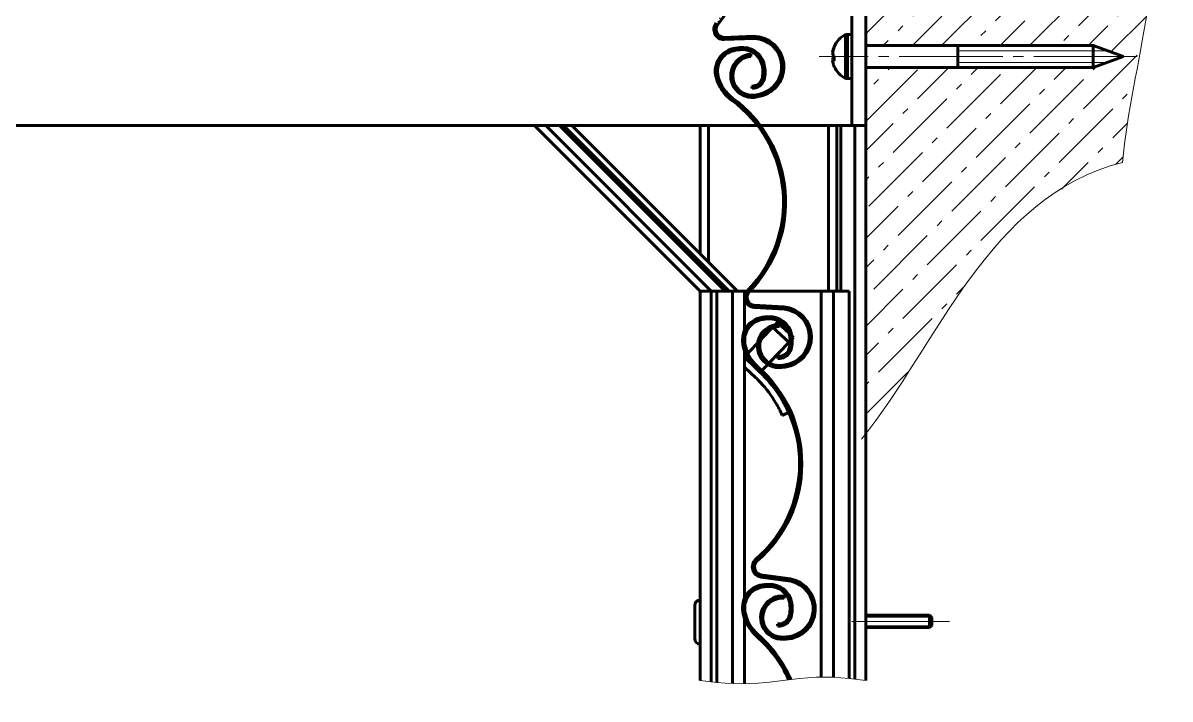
# Model space of a CAD drawing. Header units: millimetres. Extents: x 0 to 841, y 0 to 594.
# Drawn here: x 456.5 to 622.8, y 333.7 to 431.8 of the extents above; entities that cross this region are included whole.
import ezdxf

# ---------------------------------------------------------------- set-up
doc = ezdxf.new("R2010")
doc.units = ezdxf.units.MM
for name, pattern in [('K5LT_AXLED', [19.5, 15, -1.5, 1.5, -1.5]), ('K5LT_BASIC', [0]), ('K5LT_THIN', [0]), ('K5LT_THIN_INCLUDED_TO_HATCHING', [0])]:
    doc.linetypes.add(name, pattern=pattern)
doc.layers.add('Системный слой', color=7, linetype='Continuous')
doc.layers.add('Системный слой (1)', color=7, linetype='Continuous', true_color=0x909090)
pattern_1 = [(-45, (0, 0), (0.3535534, 0.3535534), [])]

# ---------------------------------------------------------------- blocks, each defined once
blk = doc.blocks.new('U454')
at = {"layer": 'Системный слой (1)', "color": 5, "linetype": 'K5LT_BASIC', "lineweight": 60, "true_color": 0x0000ff}
for p, q in [((576.29, 392.88), (576.29, 336.71)), ((576.29, 331.71), (576.29, 192.92))]:
    blk.add_line(p, q, dxfattribs=at)
blk = doc.blocks.new('U455')
at = {"layer": 'Системный слой (1)', "color": 5, "linetype": 'K5LT_BASIC', "lineweight": 60, "true_color": 0x0000ff}
for p, q in [((572.24, 392.88), (572.24, 336.9)), ((572.24, 331.9), (572.24, 192.92))]:
    blk.add_line(p, q, dxfattribs=at)
blk = doc.blocks.new('U456')
at = {"layer": 'Системный слой (1)', "color": 5, "linetype": 'K5LT_BASIC', "lineweight": 60, "true_color": 0x0000ff}
for p, q in [((574, 392.88), (574, 336.88)), ((574, 331.87), (574, 192.92))]:
    blk.add_line(p, q, dxfattribs=at)
blk = doc.blocks.new('U457')
at = {"layer": 'Системный слой (1)', "color": 5, "linetype": 'K5LT_BASIC', "lineweight": 60, "true_color": 0x0000ff}
for p, q in [((577.08, 336.62), (577.08, 416.88)), ((577.08, 192.92), (577.08, 331.62))]:
    blk.add_line(p, q, dxfattribs=at)
blk = doc.blocks.new('U458')
at = {"layer": 'Системный слой (1)', "color": 5, "linetype": 'K5LT_BASIC', "lineweight": 60, "true_color": 0x0000ff}
for p, q in [((554.68, 336.43), (554.68, 392.88)), ((554.68, 192.92), (554.68, 331.43))]:
    blk.add_line(p, q, dxfattribs=at)
blk = doc.blocks.new('U459')
at = {"layer": 'Системный слой (1)', "color": 5, "linetype": 'K5LT_BASIC', "lineweight": 60, "true_color": 0x0000ff}
for p, q in [((556.28, 336.23), (556.28, 392.88)), ((556.28, 192.92), (556.28, 331.23))]:
    blk.add_line(p, q, dxfattribs=at)
blk = doc.blocks.new('U460')
at = {"layer": 'Системный слой (1)', "color": 5, "linetype": 'K5LT_BASIC', "lineweight": 60, "true_color": 0x0000ff}
for p, q in [((578.68, 336.43), (578.68, 416.88)), ((578.68, 192.92), (578.68, 331.43))]:
    blk.add_line(p, q, dxfattribs=at)
blk = doc.blocks.new('U461')
at = {"layer": 'Системный слой (1)', "color": 5, "linetype": 'K5LT_BASIC', "lineweight": 60, "true_color": 0x0000ff}
for p, q in [((561.47, 392.88), (561.12, 392.88)), ((572.24, 392.88), (561.9, 392.88))]:
    blk.add_line(p, q, dxfattribs=at)
blk = doc.blocks.new('U462')
at = {"layer": 'Системный слой (1)', "color": 5, "linetype": 'K5LT_BASIC', "lineweight": 60, "true_color": 0x0000ff}
for p, q in [((557.08, 416.88), (563, 416.88)), ((563.4, 416.88), (573.28, 416.88))]:
    blk.add_line(p, q, dxfattribs=at)
blk = doc.blocks.new('U478')
at = {"layer": 'Системный слой (1)', "color": 5, "linetype": 'K5LT_BASIC', "lineweight": 60, "true_color": 0x0000ff}
for p, q in [((561.59, 383.84), (561.9, 384.17)), ((561.12, 383.35), (561.35, 383.6))]:
    blk.add_line(p, q, dxfattribs=at)
blk = doc.blocks.new('U479')
at = {"layer": 'Системный слой (1)', "color": 5, "linetype": 'K5LT_BASIC', "lineweight": 60, "true_color": 0x0000ff}
for p, q in [((568.22, 386.16), (568.02, 385.95)), ((567.71, 385.62), (567.53, 385.43))]:
    blk.add_line(p, q, dxfattribs=at)
blk = doc.blocks.new('U480')
at = {"layer": 'Системный слой (1)', "color": 5, "linetype": 'K5LT_BASIC', "lineweight": 60, "true_color": 0x0000ff}
for p, q in [((563.41, 381.12), (563.39, 381.09)), ((564.21, 381.96), (563.63, 381.35))]:
    blk.add_line(p, q, dxfattribs=at)
blk = doc.blocks.new('U481')
at = {"layer": 'Системный слой (1)', "color": 5, "linetype": 'K5LT_BASIC', "lineweight": 60, "true_color": 0x0000ff}
for p, q in [((563.45, 385.79), (563.83, 386.19)), ((561.9, 384.17), (563.01, 385.34))]:
    blk.add_line(p, q, dxfattribs=at)
blk = doc.blocks.new('U482')
at = {"layer": 'Системный слой (1)', "color": 5, "linetype": 'K5LT_BASIC', "lineweight": 60, "true_color": 0x0000ff}
for p, q in [((566.15, 383.99), (564.7, 382.47)), ((564.48, 382.23), (564.21, 381.96))]:
    blk.add_line(p, q, dxfattribs=at)
blk = doc.blocks.new('U494')
at = {"layer": 'Системный слой (1)', "color": 5, "linetype": 'K5LT_BASIC', "lineweight": 60, "true_color": 0x0000ff}
for p, q in [((530.68, 416.88), (450.68, 416.88)), ((554.68, 416.88), (536.08, 416.88))]:
    blk.add_line(p, q, dxfattribs=at)
blk = doc.blocks.new('U500')
at = {"layer": 'Системный слой (1)', "color": 5, "linetype": 'K5LT_BASIC', "lineweight": 60, "true_color": 0x0000ff}
for p, q in [((557.07, 336.15), (557.07, 392.88)), ((557.07, 192.92), (557.07, 331.15))]:
    blk.add_line(p, q, dxfattribs=at)
blk = doc.blocks.new('U501')
at = {"layer": 'Системный слой (1)', "color": 5, "linetype": 'K5LT_BASIC', "lineweight": 60, "true_color": 0x0000ff}
for p, q in [((561.12, 387.16), (561.12, 392.88)), ((561.12, 348.36), (561.12, 384.15)), ((561.12, 335.96), (561.12, 345.35)), ((561.12, 319.59), (561.12, 330.95)), ((561.12, 192.92), (561.12, 316.58))]:
    blk.add_line(p, q, dxfattribs=at)
blk = doc.blocks.new('U502')
at = {"layer": 'Системный слой (1)', "color": 5, "linetype": 'K5LT_BASIC', "lineweight": 60, "true_color": 0x0000ff}
for p, q in [((561.12, 387.16), (561.12, 392.88)), ((561.12, 348.36), (561.12, 384.15)), ((561.12, 335.96), (561.12, 345.35)), ((561.12, 319.59), (561.12, 330.95)), ((561.12, 192.92), (561.12, 316.58))]:
    blk.add_line(p, q, dxfattribs=at)
blk = doc.blocks.new('U503')
at = {"layer": 'Системный слой (1)', "color": 5, "linetype": 'K5LT_BASIC', "lineweight": 60, "true_color": 0x0000ff}
for p, q in [((559.36, 335.98), (559.36, 392.88)), ((559.36, 192.92), (559.36, 330.98))]:
    blk.add_line(p, q, dxfattribs=at)
blk = doc.blocks.new('U504')
at = {"layer": 'Системный слой (1)', "color": 5, "linetype": 'K5LT_BASIC', "lineweight": 60, "true_color": 0x0000ff}
for p, q in [((611.65, 428.48), (611.65, 426.59)), ((611.65, 426.59), (611.65, 425.28))]:
    blk.add_line(p, q, dxfattribs=at)
blk = doc.blocks.new('U505')
at = {"layer": 'Системный слой (1)', "color": 5, "linetype": 'K5LT_BASIC', "lineweight": 60, "true_color": 0x0000ff}
for p, q in [((576.04, 430.08), (576.04, 430.03)), ((576.04, 430.03), (576.04, 423.68))]:
    blk.add_line(p, q, dxfattribs=at)
blk = doc.blocks.new('U506')
at = {"layer": 'Системный слой (1)', "color": 5, "linetype": 'K5LT_BASIC', "lineweight": 60, "true_color": 0x0000ff}
for p, q in [((575.76, 430.08), (575.76, 430.03)), ((575.76, 430.03), (575.76, 423.68))]:
    blk.add_line(p, q, dxfattribs=at)
blk = doc.blocks.new('U507')
at = {"layer": 'Системный слой (1)', "color": 5, "linetype": 'K5LT_BASIC', "lineweight": 60, "true_color": 0x0000ff}
for p, q in [((574.1, 425.46), (574.09, 425.48)), ((574.1, 425.45), (574.1, 425.46))]:
    blk.add_line(p, q, dxfattribs=at)
blk = doc.blocks.new('U508')
at = {"layer": 'Системный слой (1)', "color": 5, "linetype": 'K5LT_BASIC', "lineweight": 60, "true_color": 0x0000ff}
for p, q in [((576.04, 426.88), (576.04, 430.08)), ((576.04, 423.68), (576.04, 426.88))]:
    blk.add_line(p, q, dxfattribs=at)
blk = doc.blocks.new('U555')
at = {"layer": 'Системный слой', "color": 7, "linetype": 'K5LT_THIN_INCLUDED_TO_HATCHING', "lineweight": 18}
for p, q in [((554.68, 336.43), (555.88, 336.28)), ((555.88, 336.28), (557.08, 336.15)), ((557.08, 336.15), (558.28, 336.04)), ((558.28, 336.04), (559.48, 335.97)), ((559.48, 335.97), (560.68, 335.95)), ((560.68, 335.95), (561.88, 335.97)), ((561.88, 335.97), (563.08, 336.04)), ((563.08, 336.04), (564.28, 336.15)), ((564.28, 336.15), (565.48, 336.28)), ((565.48, 336.28), (566.68, 336.43)), ((566.68, 336.43), (567.88, 336.58)), ((567.88, 336.58), (569.08, 336.71)), ((569.08, 336.71), (570.28, 336.82)), ((570.28, 336.82), (571.48, 336.88)), ((571.48, 336.88), (572.68, 336.91)), ((572.68, 336.91), (573.88, 336.88)), ((573.88, 336.88), (575.08, 336.82)), ((575.08, 336.82), (576.28, 336.71)), ((576.28, 336.71), (577.48, 336.58)), ((577.48, 336.58), (578.68, 336.43))]:
    blk.add_line(p, q, dxfattribs=at)

msp = doc.modelspace()

# ---------------------------------------------------------------- hatches: boundary and pattern name
at = {"layer": 'Системный слой (1)'}
h = msp.add_hatch(dxfattribs=at)
h.set_pattern_fill('Бетон', angle=45, style=0, pattern_type=0)
h.set_pattern_definition([(45, (0, 0), (-4.24264, 4.24264), [11, -5]), (45, (9.1924, 9.1924), (-4.24264, 4.24264), [1, -15]), (45, (3.5355, 7.778), (-4.24264, 4.24264), [11, -5]), (45, (12.728, 16.9706), (-4.24264, 4.24264), [1, -15])])
h.paths.add_polyline_path([(578.6815, 372.1764), (582.3908, 377.3334), (585.1662, 381.5875), (586.6121, 383.8672), (587.511, 385.2881), (588.3536, 386.6146), (589.4366, 388.3023), (591.0007, 390.6839), (593.3777, 394.1187), (597.1579, 398.9747), (601.4251, 403.4433), (605.5114, 406.7398), (609.6112, 409.1857), (613.8079, 410.922), (615.8815, 411.5303), (616.8423, 418.5512), (617.5463, 422.544), (617.9253, 424.584), (618.1371, 425.7137), (618.3058, 426.6148), (618.5136, 427.7316), (618.8052, 429.3236), (619.2188, 431.6749), (619.7765, 435.1861), (620.4047, 440.4513), (620.659, 447.4758), (620.1741, 453.2745), (619.7987, 455.4199), (619.6642, 456.061), (619.3684, 457.3429), (618.7258, 459.8051), (618.3812, 461.0397), (618.2024, 461.6713), (618.0973, 462.0417), (617.9917, 462.4138), (617.8461, 462.9287), (617.6344, 463.6845), (617.327, 464.8089), (616.8964, 466.4874), (616.3539, 468.9926), (615.8966, 472.7217), (615.9229, 475.2061), (615.9553, 475.5843), (616.0423, 476.3393), (616.2964, 477.8449), (617.0582, 480.8429), (617.774, 483.0792), (618.1568, 484.1994), (618.3527, 484.7655), (618.4592, 485.0726), (618.5589, 485.3605), (618.6991, 485.7665), (618.9052, 486.3678), (619.2072, 487.2672), (619.6386, 488.6172), (620.2105, 490.6501), (620.7802, 493.5189), (620.8291, 493.8947), (620.9086, 494.6482), (620.9992, 496.1617), (620.9431, 499.2119), (620.3909, 504.0231), (619.9863, 506.4416), (619.7692, 507.6526), (619.659, 508.2585), (619.6037, 508.5622), (619.5598, 508.8031), (619.4942, 509.1638), (619.3963, 509.7045), (619.2516, 510.515), (619.042, 511.7299), (618.8664, 512.811), (618.8059, 513.2031), (618.6903, 513.9867), (618.4812, 515.5521), (618.1552, 518.6758), (617.9011, 524.8991), (618.2628, 531.3745), (618.3848, 532.406), (618.4429, 532.8507), (618.5677, 533.7398), (618.8443, 535.5173), (619.0562, 536.7899), (619.165, 537.4314), (619.2248, 537.7831), (619.2908, 538.1716), (619.3865, 538.7388), (619.5268, 539.5841), (619.7275, 540.8489), (619.9944, 542.7427), (620.2744, 545.5772), (620.2769, 549.8141), (619.6235, 553.7767), (618.5215, 556.8841), (578.6815, 556.8841), (578.6815, 548.4841), (611.6456, 548.4841), (616.0415, 546.8841), (611.6456, 545.2841), (578.6815, 545.2841), (578.6815, 508.4841), (611.6456, 508.4841), (616.0415, 506.8841), (611.6456, 505.2841), (578.6815, 505.2841), (578.6815, 468.4841), (611.6456, 468.4841), (616.0415, 466.8841), (611.6456, 465.2841), (578.6815, 465.2841), (578.6815, 428.4841), (611.6456, 428.4841), (616.0415, 426.8841), (611.6456, 425.2841), (578.6815, 425.2841), (578.6815, 416.8841), (578.6815, 392.8841)])
h = msp.add_hatch(dxfattribs=at)
h.set_pattern_fill('Металл', angle=-45, style=0, pattern_type=0)
h.set_pattern_definition(pattern_1)
h.paths.add_polyline_path([(562.5461, 429.4933), (564.1118, 429.1271), (565.4145, 428.1844), (566.2517, 426.8116), (566.4935, 425.2219), (566.1022, 423.6622), (565.1387, 422.3749), (563.7526, 421.5598), (563.3005, 421.4319), (562.8514, 421.3324), (561.5178, 421.3601), (560.3462, 421.9976), (559.5985, 423.1022), (559.4422, 424.4269), (559.9121, 425.6752), (560.9032, 426.5679), (562.0414, 426.8986), (562.0187, 427.2178), (560.672, 426.8053), (559.641, 425.8455), (559.1333, 424.5317), (559.2511, 423.128), (559.9706, 421.9171), (561.147, 421.1426), (562.5437, 420.9603), (562.9206, 421.02), (563.3697, 421.1195), (564.9024, 421.7838), (566.077, 422.9716), (566.7242, 424.5115), (566.7508, 426.1818), (566.1529, 427.7415), (565.0166, 428.966), (563.5059, 429.6788), (562.4225, 429.8153), (558.0604, 429.663), (557.2977, 430.0306), (556.988, 430.8186), (557.2488, 431.5525), (559.1715, 434.4173), (560.5333, 437.5874), (561.2875, 440.9542), (561.4083, 444.4023), (560.8915, 447.8136), (559.7548, 451.0712), (558.0372, 454.0635), (555.7976, 456.688), (553.1126, 458.8548), (552.4357, 459.2838), (550.9965, 460.5241), (550.0469, 462.1697), (550.0331, 462.2074), (549.8663, 463.5923), (550.3275, 464.9087), (551.3221, 465.8866), (552.262, 466.2656), (552.8478, 466.3954), (554.1957, 466.3708), (555.3848, 465.7355), (556.1403, 464.6641), (556.4529, 463.0467), (556.4316, 462.6314), (556.0312, 461.7589), (555.2791, 461.3341), (555.0067, 461.2737), (555.0759, 460.9613), (555.3483, 461.0217), (556.2708, 461.5465), (556.7372, 462.4998), (556.75, 462.5995), (556.6018, 464.3014), (556.437, 464.7841), (555.6238, 465.9508), (554.3855, 466.65), (552.9665, 466.7436), (552.7785, 466.7078), (552.1928, 466.5781), (550.8631, 465.9596), (549.9176, 464.8387), (549.5322, 463.4238), (549.7323, 462.0982), (550.6887, 460.3954), (552.1413, 459.0899), (552.2702, 459.0098), (555.0202, 456.976), (557.3443, 454.4664), (559.1613, 451.5685), (560.4079, 448.3834), (561.0408, 445.022), (561.0377, 441.6016), (560.399, 438.2414), (559.1467, 435.0584), (557.3246, 432.1638), (557.0008, 431.7546), (556.6684, 430.854), (556.9587, 429.9389), (557.7493, 429.3944), (558.1465, 429.3397)])
h = msp.add_hatch(dxfattribs=at)
h.set_pattern_fill('Металл', angle=-45, style=0, pattern_type=0)
h.set_pattern_definition(pattern_1)
h.paths.add_polyline_path([(566.8987, 390.2654), (568.4265, 389.7641), (569.6421, 388.7114), (570.3565, 387.2709), (570.4587, 385.6661), (569.9331, 384.1465), (568.861, 382.948), (567.4092, 382.2568), (566.9476, 382.1689), (566.4916, 382.1089), (565.1655, 382.2527), (564.0538, 382.9899), (563.4053, 384.1555), (563.365, 385.4887), (563.942, 386.6913), (565.0071, 387.4943), (566.1698, 387.7245), (566.175, 388.0444), (564.7974, 387.7509), (563.6867, 386.8846), (563.0664, 385.62), (563.0614, 384.2115), (563.6726, 382.9425), (564.7771, 382.0683), (566.1526, 381.765), (566.5333, 381.7916), (566.9894, 381.8516), (568.5741, 382.3798), (569.8477, 383.4607), (570.6267, 384.9384), (570.7987, 386.5999), (570.339, 388.2059), (569.3139, 389.5247), (567.8709, 390.3664), (566.8037, 390.5969), (562.4448, 390.8253), (561.7171, 391.2581), (561.4773, 392.07), (561.801, 392.7784), (563.9661, 395.4647), (565.599, 398.5041), (566.6438, 401.7923), (567.0646, 405.2168), (566.8471, 408.6601), (565.9987, 412.0044), (564.5484, 415.135), (562.546, 417.9447), (560.0601, 420.3373), (559.4231, 420.8236), (558.0976, 422.1847), (557.295, 423.9067), (557.2845, 423.9456), (557.239, 425.3397), (557.8132, 426.6109), (558.8892, 427.4984), (559.8586, 427.7941), (560.4535, 427.8723), (561.7942, 427.7303), (562.9233, 426.9937), (563.5826, 425.8606), (563.7531, 424.2221), (563.6956, 423.8103), (563.2207, 422.9759), (562.4344, 422.6183), (562.1578, 422.5819), (562.1995, 422.2647), (562.4762, 422.301), (563.4409, 422.7435), (563.9886, 423.6525), (564.01, 423.7507), (564.0107, 425.459), (563.8886, 425.9543), (563.1802, 427.1875), (562.0075, 427.9919), (560.6021, 428.2088), (560.4118, 428.1896), (559.8169, 428.1113), (558.4384, 427.6111), (557.3988, 426.5768), (556.8915, 425.201), (556.9753, 423.863), (557.7797, 422.0833), (559.113, 420.6562), (559.2344, 420.5651), (561.7967, 418.2993), (563.8932, 415.5967), (565.4507, 412.5515), (566.415, 409.2699), (566.7525, 405.8661), (566.4514, 402.459), (565.5222, 399.1672), (563.9972, 396.1056), (561.9298, 393.3807), (561.5715, 393.0014), (561.162, 392.1331), (561.3713, 391.1962), (562.1115, 390.5849), (562.5025, 390.4958)])
h = msp.add_hatch(dxfattribs=at)
h.set_pattern_fill('Металл', angle=-45, style=0, pattern_type=0)
h.set_pattern_definition(pattern_1)
h.paths.add_polyline_path([(567.8158, 350.8073), (569.2941, 350.1748), (570.4133, 349.0202), (570.9994, 347.5228), (570.9614, 345.9153), (570.3053, 344.4473), (569.1329, 343.3468), (567.6263, 342.7848), (567.1589, 342.7374), (566.6993, 342.7174), (565.3908, 342.9762), (564.3476, 343.8074), (563.8031, 345.0251), (563.8792, 346.3568), (564.5588, 347.5046), (565.6899, 348.2116), (566.8682, 348.3396), (566.9013, 348.6579), (565.5033, 348.4855), (564.3213, 347.7194), (563.5932, 346.5136), (563.4655, 345.1109), (563.9638, 343.7934), (564.9879, 342.8264), (566.3317, 342.4043), (566.7132, 342.3977), (567.1728, 342.4177), (568.7975, 342.8058), (570.1605, 343.7715), (571.0653, 345.1757), (571.3815, 346.8159), (571.0635, 348.4558), (570.1572, 349.859), (568.7931, 350.8233), (567.75, 351.1459), (563.4277, 351.7533), (562.7404, 352.2478), (562.5723, 353.0776), (562.9565, 353.7551), (565.3475, 356.2425), (567.2391, 359.1279), (568.5664, 362.3126), (569.2841, 365.6874), (569.3675, 369.1366), (568.8138, 372.5421), (567.642, 375.7872), (565.8921, 378.7607), (563.6241, 381.3608), (563.032, 381.9008), (561.8301, 383.3722), (561.1807, 385.1577), (561.1736, 385.1973), (561.2498, 386.59), (561.9326, 387.8064), (563.0819, 388.5968), (564.0733, 388.8068), (564.6727, 388.8329), (565.9959, 388.5746), (567.0566, 387.7424), (567.6146, 386.5561), (567.6416, 384.909), (567.5485, 384.5037), (567.0027, 383.714), (566.1882, 383.4262), (565.9095, 383.4141), (565.9234, 383.0944), (566.2022, 383.1065), (567.2017, 383.4632), (567.8266, 384.3211), (567.8565, 384.417), (568.0061, 386.1188), (567.9276, 386.6228), (567.3294, 387.913), (566.2313, 388.8166), (564.8501, 389.1552), (564.6588, 389.1526), (564.0594, 389.1265), (562.6426, 388.7483), (561.5168, 387.8086), (560.8915, 386.4822), (560.8584, 385.142), (561.5046, 383.2989), (562.7084, 381.761), (562.8215, 381.6598), (565.1765, 379.1793), (567.0295, 376.3042), (568.3156, 373.1349), (568.9903, 369.7816), (569.0298, 366.3615), (568.4329, 362.9935), (567.2203, 359.7953), (565.4344, 356.8782), (563.1373, 354.3439), (562.7473, 353.9972), (562.2637, 353.168), (562.3906, 352.2164), (563.0747, 351.5429), (563.4564, 351.42)])
h = msp.add_hatch(dxfattribs=at)
h.set_pattern_fill('Металл', angle=-45, style=0, pattern_type=0)
h.set_pattern_definition(pattern_1)
h.paths.add_polyline_path([(566.2022, 344.3065), (567.2017, 344.6632), (567.8266, 345.5211), (567.8565, 345.617), (568.0061, 347.3188), (567.9276, 347.8228), (567.3294, 349.113), (566.2313, 350.0166), (564.8501, 350.3552), (564.6588, 350.3526), (564.0594, 350.3265), (562.6426, 349.9483), (561.5168, 349.0086), (560.8915, 347.6822), (560.8584, 346.342), (561.5046, 344.4989), (562.7084, 342.961), (562.8215, 342.8598), (565.1765, 340.3793), (567.0295, 337.5042), (567.5, 336.5288), (567.8318, 336.5698), (566.1556, 339.5855), (563.9523, 342.2406), (563.032, 343.1008), (561.8301, 344.5722), (561.1807, 346.3577), (561.1736, 346.3973), (561.2498, 347.79), (561.9326, 349.0064), (563.0819, 349.7968), (564.0733, 350.0068), (564.6727, 350.0329), (565.9959, 349.7746), (567.0566, 348.9424), (567.6146, 347.7561), (567.6416, 346.109), (567.5485, 345.7037), (567.0027, 344.914), (566.1882, 344.6262), (565.9095, 344.6141), (565.9234, 344.2944)])

# ---------------------------------------------------------------- linework, layer by layer
at = {"layer": 'Системный слой (1)', "color": 5, "linetype": 'K5LT_BASIC', "lineweight": 60, "true_color": 0x0000ff}
for p, q in [((576.6815, 556.8841), (576.6815, 416.8841)), ((578.6815, 556.8841), (578.6815, 416.8841)), ((562.4225, 429.8153), (558.0604, 429.663)), ((558.1465, 429.3397), (562.5461, 429.4933)), ((575.7615, 430.0841), (576.0415, 430.0841)), ((576.6815, 430.0841), (576.0415, 430.0841)), ((560.4118, 428.1896), (559.8169, 428.1113)), ((559.8586, 427.7941), (560.4535, 427.8723)), ((573.9038, 427.4858), (573.8819, 427.5078)), ((573.8819, 427.5078), (573.9062, 427.5015)), ((573.961, 427.9244), (574.0907, 428.2923)), ((573.961, 427.9244), (573.9989, 427.9075)), ((574.0878, 428.2654), (574.096, 428.3085)), ((578.6815, 428.4841), (611.6456, 428.4841)), ((592.0415, 428.4841), (592.0415, 426.5897)), ((611.6456, 428.4841), (616.0415, 426.8841)), ((562.0414, 426.8986), (562.0187, 427.2178)), ((573.8819, 426.4571), (574.09, 426.4939)), ((573.9038, 426.2824), (573.8819, 426.4571)), ((573.961, 426.6885), (574.0907, 426.7791)), ((573.961, 426.6885), (574.0885, 426.6992)), ((573.961, 426.3254), (574.0967, 426.358)), ((574.096, 426.8841), (574.0907, 426.9892)), ((592.0415, 426.5897), (592.0415, 425.2841)), ((611.6456, 425.2841), (616.0415, 426.8841)), ((578.6815, 425.2841), (611.6456, 425.2841)), ((562.4344, 422.6183), (562.1578, 422.5819)), ((562.1578, 422.5819), (562.1995, 422.2647)), ((575.7615, 423.6841), (576.0415, 423.6841)), ((576.6815, 423.6841), (576.0415, 423.6841)), ((562.1995, 422.2647), (562.4762, 422.301)), ((563.3005, 421.4319), (562.8514, 421.3324)), ((562.9206, 421.02), (563.3697, 421.1195)), ((554.6815, 392.8841), (530.6815, 416.8841)), ((530.6815, 416.8841), (532.2815, 416.8841)), ((556.2815, 392.8841), (532.2815, 416.8841)), ((532.2815, 416.8841), (534.0149, 416.8841)), ((534.0149, 416.8841), (534.2815, 416.8841)), ((558.2815, 392.8841), (534.2815, 416.8841)), ((534.2815, 416.8841), (534.8815, 416.8841)), ((534.8815, 416.8841), (536.0815, 416.8841)), ((558.8815, 392.8841), (534.8815, 416.8841)), ((560.0815, 392.8841), (536.0815, 416.8841)), ((554.6815, 398.2841), (554.6815, 416.8841)), ((554.6815, 416.8841), (555.8815, 416.8841)), ((555.8815, 416.8841), (557.0815, 416.8841)), ((555.8815, 397.0841), (555.8815, 416.8841)), ((573.2815, 392.8841), (573.2815, 416.8841)), ((573.2815, 416.8841), (574.4815, 416.8841)), ((574.4815, 392.8841), (574.4815, 416.8841)), ((574.4815, 416.8841), (575.0815, 416.8841)), ((575.0815, 392.8841), (575.0815, 416.8841)), ((575.0815, 416.8841), (575.3482, 416.8841)), ((575.3482, 416.8841), (577.0815, 416.8841)), ((577.0815, 416.8841), (578.6815, 416.8841)), ((578.6815, 392.8841), (578.6815, 416.8841)), ((554.6815, 392.8841), (556.2815, 392.8841)), ((556.2815, 392.8841), (557.0714, 392.8841)), ((557.0714, 392.8841), (559.3604, 392.8841)), ((559.3604, 392.8841), (561.1217, 392.8841)), ((574.0026, 392.8841), (572.2414, 392.8841)), ((576.2917, 392.8841), (574.0026, 392.8841)), ((566.8037, 390.5969), (562.4448, 390.8253)), ((562.5025, 390.4958), (566.8987, 390.2654)), ((563.8304, 386.1936), (565.111, 387.5366)), ((564.6588, 389.1526), (564.0594, 389.1265)), ((564.0733, 388.8068), (564.6727, 388.8329)), ((565.7896, 387.089), (565.2637, 387.5904)), ((565.9007, 388.3648), (565.5441, 387.9908)), ((565.9007, 388.3648), (566.4797, 387.8127)), ((566.1698, 387.7245), (566.175, 388.0444)), ((566.4797, 387.8127), (567.5553, 386.7871)), ((565.7896, 387.089), (566.9475, 385.9849)), ((567.5265, 385.4328), (566.9475, 385.9849)), ((567.9709, 386.3909), (568.2166, 386.1565)), ((567.5265, 385.4328), (566.1464, 383.9854)), ((561.1217, 383.2495), (561.1295, 383.2421)), ((561.1295, 383.2421), (562.732, 381.714)), ((566.1882, 383.4262), (565.9095, 383.4141)), ((565.9095, 383.4141), (565.9234, 383.0944)), ((565.9234, 383.0944), (566.2022, 383.1065)), ((562.0419, 380.9903), (561.1217, 381.8678)), ((562.6959, 380.3667), (562.0419, 380.9903)), ((562.732, 381.714), (563.386, 381.0904)), ((566.9476, 382.1689), (566.4916, 382.1089)), ((566.5333, 381.7916), (566.9894, 381.8516)), ((566.5741, 374.8514), (567.4886, 375.2559)), ((567.75, 351.1459), (563.4277, 351.7533)), ((563.4564, 351.42), (567.8158, 350.8073)), ((564.6588, 350.3526), (564.0594, 350.3265)), ((564.0733, 350.0068), (564.6727, 350.0329)), ((554.6815, 341.6841), (554.6815, 348.0841)), ((566.8682, 348.3396), (566.9013, 348.6579)), ((553.8815, 342.4841), (553.8815, 347.2841)), ((566.1882, 344.6262), (565.9095, 344.6141)), ((565.9095, 344.6141), (565.9234, 344.2944)), ((565.9234, 344.2944), (566.2022, 344.3065)), ((587.9409, 345.8776), (578.6817, 345.8772)), ((587.9409, 345.8776), (587.9409, 345.0898)), ((588.2784, 345.5398), (587.9409, 345.8773)), ((587.9409, 344.0735), (587.9409, 345.0898)), ((588.2784, 344.4148), (587.9409, 344.0773)), ((588.2784, 345.5398), (588.2784, 345.0898)), ((588.2784, 344.4148), (588.2784, 345.0898)), ((567.1589, 342.7374), (566.6993, 342.7174)), ((587.9409, 344.0735), (578.6817, 344.0781)), ((566.7132, 342.3977), (567.1728, 342.4177))]:
    msp.add_line(p, q, dxfattribs=at)
at = {"layer": 'Системный слой (1)', "color": 7, "linetype": 'K5LT_THIN', "lineweight": 18}
for p, q in [((592.0415, 427.7264), (611.6456, 427.7264)), ((611.6456, 427.7264), (613.7275, 427.7264)), ((592.0415, 426.0419), (611.6456, 426.0419)), ((611.6456, 426.0419), (613.7275, 426.0419)), ((578.6817, 345.6073), (587.9409, 345.6073)), ((578.6817, 344.3473), (587.9409, 344.3473))]:
    msp.add_line(p, q, dxfattribs=at)
at = {"layer": 'Системный слой (1)', "color": 30, "linetype": 'K5LT_AXLED', "lineweight": 18, "true_color": 0xff8000}
for p, q in [((618.0415, 426.8841), (571.9215, 426.8841)), ((576.6815, 344.9773), (590.8409, 344.9773))]:
    msp.add_line(p, q, dxfattribs=at)
at = {"layer": 'Системный слой (1)', "color": 5, "linetype": 'K5LT_BASIC', "lineweight": 60, "true_color": 0x0000ff}
for centre, radius, start, end in [((542.7993, 443.3279), 18.64, 320.822347, 58.870537), ((558.148, 430.8197), 1.48, 140.822347, 269.941629), ((558.148, 430.8197), 1.16, 140.822347, 265.6669), ((562.4181, 425.4153), 4.4, 282.491459, 89.941629), ((562.4181, 425.4153), 4.08, 282.491459, 88.201456), ((577.3938, 426.8841), 3.5922, 117.025061, 156.639715), ((560.2602, 424.7403), 3.4, 97.491459, 194.954126), ((560.2602, 424.7403), 3.08, 97.491459, 194.954126), ((560.829, 425.0169), 3.2, 17.034516, 97.491459), ((560.829, 425.0169), 2.88, 17.034516, 97.491459), ((562.2415, 424.0857), 3.14, 94.067492, 282.491459), ((562.2415, 424.0857), 2.82, 94.067492, 282.491459), ((559.4904, 424.6067), 4.28, 349.275002, 17.034516), ((559.4904, 424.6067), 4.6, 349.275002, 17.034516), ((577.3938, 426.8841), 3.5922, 203.360285, 242.974939), ((562.7721, 425.4113), 6, 194.954126, 233.870537), ((562.7721, 425.4113), 5.68, 194.954126, 233.870537), ((562.2415, 424.0857), 1.48, 277.491459, 349.275002), ((562.2415, 424.0857), 1.8, 277.491459, 349.275002), ((548.4327, 405.7683), 18.64, 315.822347, 53.870537), ((548.4327, 405.7683), 18.32, 315.822347, 53.870537), ((562.633, 391.97), 1.48, 135.822347, 264.941629), ((562.633, 391.97), 1.16, 135.822347, 260.6669), ((566.4157, 386.214), 4.4, 277.491459, 84.941629), ((566.4157, 386.214), 4.08, 277.491459, 83.201456), ((564.2072, 385.7297), 3.4, 92.491459, 189.954126), ((564.2072, 385.7297), 3.08, 92.491459, 189.954126), ((566.1239, 384.9048), 3.14, 89.067492, 277.491459), ((566.1239, 384.9048), 2.82, 89.067492, 277.491459), ((564.7979, 385.9556), 3.2, 12.034516, 92.491459), ((564.7979, 385.9556), 2.88, 12.034516, 92.491459), ((563.4287, 385.6637), 4.28, 344.275002, 12.034516), ((563.4287, 385.6637), 4.6, 344.275002, 12.034516), ((566.7681, 386.1791), 6, 189.954126, 228.870537), ((566.7681, 386.1791), 5.68, 189.954126, 228.870537), ((566.1239, 384.9048), 1.48, 272.491459, 344.275002), ((566.1239, 384.9048), 1.8, 272.491459, 344.275002), ((550.7713, 367.8607), 18.32, 310.822347, 48.870537), ((550.7713, 367.8607), 18.64, 310.822347, 48.870537), ((550.7713, 367.8607), 18.28, 43.18246, 46.363178), ((550.7713, 367.8607), 17.28, 42.998184, 46.363178), ((550.7713, 367.8607), 17.28, 30.50953, 42.998184), ((550.7713, 367.8607), 18.28, 30.144437, 43.18246), ((550.7713, 367.8607), 17.28, 23.863178, 30.50953), ((550.7713, 367.8607), 18.28, 23.863178, 30.144437), ((563.7148, 352.8772), 1.48, 130.822347, 259.941629), ((563.7148, 352.8772), 1.16, 130.822347, 255.6669), ((566.9815, 346.8135), 4.4, 272.491459, 79.941629), ((564.2072, 346.9297), 3.4, 92.491459, 189.954126), ((564.2072, 346.9297), 3.08, 92.491459, 189.954126), ((564.7979, 347.1556), 3.2, 12.034516, 92.491459), ((564.7979, 347.1556), 2.88, 12.034516, 92.491459), ((566.9815, 346.8135), 4.08, 272.491459, 78.201456), ((554.6815, 347.2841), 0.8, 90, 180), ((566.5767, 345.5347), 3.14, 84.067492, 272.491459), ((566.5767, 345.5347), 2.82, 84.067492, 272.491459), ((563.4287, 346.8637), 4.28, 344.275002, 12.034516), ((563.4287, 346.8637), 4.6, 344.275002, 12.034516), ((566.7681, 347.3791), 6, 189.954126, 228.870537), ((566.7681, 347.3791), 5.68, 189.954126, 228.870537), ((566.1239, 346.1048), 1.48, 272.491459, 344.275002), ((566.1239, 346.1048), 1.8, 272.491459, 344.275002), ((550.7713, 329.0607), 18.32, 24.057184, 48.870537), ((550.7713, 329.0607), 18.64, 23.7565, 48.870537), ((554.6815, 342.4841), 0.8, 180, 270)]:
    msp.add_arc(centre, radius, start, end, dxfattribs=at)
for centre, major_axis, ratio, start_param, end_param in [((577.3646, 426.9167), (-2.6729, -2.3933), 0.96985285, 5.16863284, 5.28953693), ((577.0745, 426.3922), (-2.9716, 1.9291), 0.15510998, 0.10035289, 0.2022227), ((577.3646, 426.7101), (-3.5384, 0.5931), 0.18154873, 0.30898397, 0.42988805), ((577.3646, 427.0581), (-3.5384, -0.5931), 0.18154873, 0.24814315, 0.36904723), ((577.3646, 426.9167), (-2.6729, -2.3933), 0.96985285, 5.84666404, 5.96756813), ((577.0745, 426.9762), (-0.9816, -3.4041), 0.82861417, 4.94541422, 5.14915384)]:
    msp.add_ellipse(centre, major_axis=major_axis, ratio=ratio, start_param=start_param, end_param=end_param, dxfattribs=at)
at = {"layer": 'Системный слой (1)', "color": 7, "linetype": 'K5LT_THIN', "lineweight": 18}
for points, knots in [([(618.5215, 556.8841), (622.1919, 548.7528), (617.1771, 534.0062), (618.1469, 512.7835), (623.4082, 493.1409), (612.6003, 474.9015), (625.1964, 447.243), (617.3051, 425.8363), (615.8815, 411.5303)], [0, 0, 0, 0, 1.36476172, 2.42891745, 3.4769797, 4.51372651, 5.60398073, 8, 8, 8, 8]), ([(624.7032, 556.8841), (628.8466, 551.1395), (622.8321, 514.7034), (622.3061, 517.0013), (630.8607, 487.0213), (619.9979, 468.8508), (633.5374, 443.1492), (620.1331, 424.208), (628.6232, 413.3964)], [0, 0, 0, 0, 1.44149916, 2.57634966, 3.80626688, 4.87731, 6.08484332, 8, 8, 8, 8])]:
    msp.add_open_spline(points, degree=3, knots=knots, dxfattribs=at)
at = {"layer": 'Системный слой (1)', "color": 5, "linetype": 'K5LT_BASIC', "lineweight": 60, "true_color": 0x0000ff}
for points, knots in [([(573.8819, 427.5078), (573.8961, 427.6329), (573.9212, 427.7721), (573.9567, 427.9084), (573.961, 427.9244)], [0, 0, 0, 0, 4.41042013, 5, 5, 5, 5]), ([(573.961, 427.7832), (573.9288, 427.6467), (573.9012, 427.4896), (573.8839, 427.3303), (573.8819, 427.3111)], [0, 0, 0, 0, 4.39697305, 5, 5, 5, 5]), ([(573.8819, 427.3111), (573.8961, 427.2446), (573.9212, 427.1677), (573.9567, 427.0891), (573.961, 427.0798)], [0, 0, 0, 0, 4.41042013, 5, 5, 5, 5]), ([(573.8819, 426.4571), (573.8961, 426.5236), (573.9212, 426.6005), (573.9567, 426.6792), (573.961, 426.6885)], [0, 0, 0, 0, 4.41042013, 5, 5, 5, 5]), ([(573.961, 426.3254), (573.9288, 426.304), (573.9012, 426.2821), (573.8839, 426.2628), (573.8819, 426.2605)], [0, 0, 0, 0, 4.39697305, 5, 5, 5, 5]), ([(573.8819, 426.2605), (573.8961, 426.1354), (573.9212, 425.9962), (573.9567, 425.8599), (573.961, 425.8438)], [0, 0, 0, 0, 4.41042013, 5, 5, 5, 5])]:
    msp.add_open_spline(points, degree=3, knots=knots, dxfattribs=at)
at = {"layer": 'Системный слой (1)', "color": 7, "linetype": 'K5LT_THIN', "lineweight": 18}
msp.add_open_spline([(615.8815, 411.5303), (596.4408, 406.5376), (589.2068, 385.2444), (578.0815, 371.419)], degree=3, dxfattribs=at)

# ---------------------------------------------------------------- block references
at = {"layer": 'Системный слой (1)'}
for name in ['U506', 'U505', 'U508', 'U504', 'U507', 'U494', 'U462', 'U457', 'U460', 'U458', 'U459', 'U500', 'U503', 'U461', 'U501', 'U502', 'U455', 'U456', 'U454', 'U481', 'U479', 'U478', 'U482', 'U480', 'U555']:
    msp.add_blockref(name, (0, 0), dxfattribs=at)

doc.saveas('drawing.dxf')
